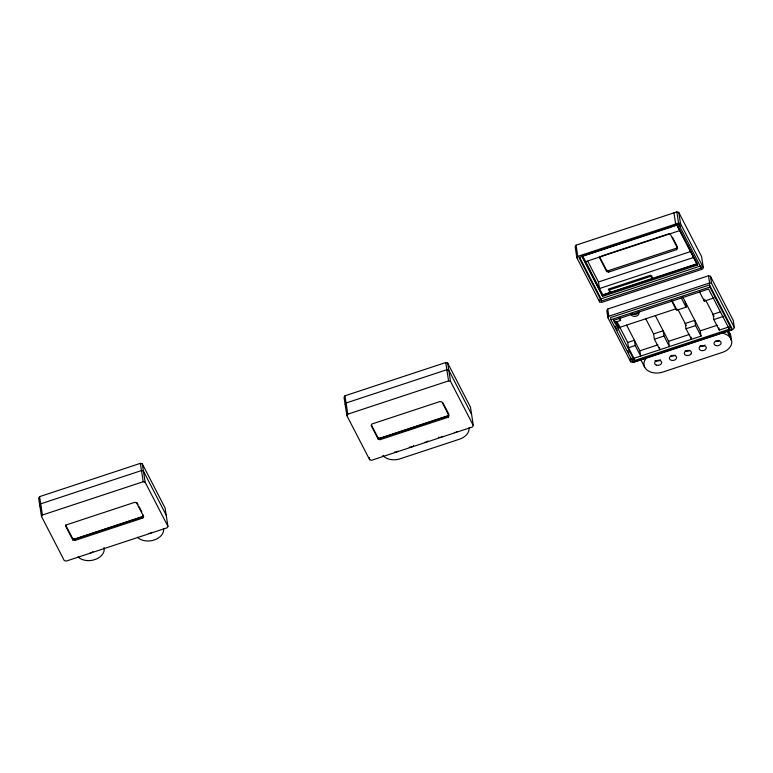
<?xml version="1.0" encoding="UTF-8"?>
<svg xmlns="http://www.w3.org/2000/svg" width="773" height="773" viewBox="0 0 773 773"><rect width="100%" height="100%" fill="white"/><g stroke="black" fill="none" stroke-linecap="round" stroke-linejoin="round"><path stroke-width="1.16" d="M39.578 496.643L38.65 498.102L41.491 516.47L64.285 560.589L66.227 561.101L167.016 527.824L167.944 526.365L165.093 507.996L142.309 463.877L140.357 463.365L39.578 496.643L42.418 515.011L41.491 516.47M65.521 524.819L72.614 538.549L74.566 539.061L142.541 516.615L143.469 515.156M142.763 518.045L143.691 516.586L136.599 502.856L134.647 502.344L66.671 524.79L65.744 526.249L72.836 539.979L74.788 540.491L142.763 518.045L142.541 516.615M344.951 395.805L344.024 397.274L346.874 415.642L369.658 459.761L371.61 460.273L472.39 426.996L473.318 425.527L470.477 407.158L447.683 363.039L445.741 362.527L344.951 395.805L347.802 414.173L346.874 415.642M345.144 404.463L346.072 403.004L446.852 369.726L448.804 370.238L471.588 414.357M371.446 425.044L377.997 437.711L379.939 438.223L447.915 415.777L448.842 414.318L442.842 402.704M448.137 417.217L449.065 415.748L441.972 402.018L440.03 401.506L372.055 423.952L371.127 425.421L378.21 439.151L380.161 439.663L448.137 417.217L447.915 415.777M576.049 245.176L575.122 246.635L576.842 257.805L599.635 301.924L601.578 302.436L702.367 269.159L703.295 267.7L701.565 256.53L678.781 212.411L676.829 211.899L576.049 245.176L577.769 256.346L576.842 257.805M600.515 256.385L599.587 257.844L606.679 271.574L608.631 272.086L676.607 249.64L677.535 248.181L677.312 246.751L672.404 237.243M607.713 309.045L606.786 310.504L607.907 317.703L630.691 361.822L632.643 362.334L733.422 329.056L734.35 327.597L733.239 320.399L710.445 276.28L708.503 275.768L607.713 309.045L608.834 316.244L607.907 317.703M599.365 256.414L606.457 270.144L608.409 270.656L676.385 248.21L677.312 246.751M428.029 440.977L427.672 441.315A3.585 2.532 -8.8 0 1 427.256 441.615M689.835 350.198L689.767 350.256A3.585 2.532 -8.8 0 1 685.178 350.952M577.769 256.346L678.559 223.068L680.511 223.581L703.295 267.7M582.997 255.834L676.877 224.827L697.623 264.994L602.592 296.378L581.847 256.211M601.655 256.008L668.49 233.939L670.442 234.451L677.535 248.181M585.605 261.661L679.68 230.605M693.555 257.467L599.481 288.532L598.466 281.981L690.27 251.66M602.264 295.015L696.821 263.786M602.592 296.378L602.428 295.344L697.468 263.96L687.091 243.872M601.384 300.968L601.046 298.813L700.869 265.854L701.208 267.999L601.384 300.968L578.929 257.506L678.762 224.537L701.208 267.999M608.834 316.244L709.614 282.966L711.566 283.478L734.35 327.597M709.508 284.928L610.641 317.568L610.97 319.722L633.077 362.518L731.944 329.878L731.616 327.723L709.508 284.928L709.836 287.073L731.944 329.878M610.97 319.722L709.836 287.073M613.569 320.399L708.599 289.025L729.345 329.192L634.314 360.576L613.472 319.761L614.931 323.037M614.835 322.389L620.584 320.495L620.226 318.186M42.418 515.011L143.208 481.734L145.15 482.246L167.944 526.365M347.802 414.173L448.582 380.896L450.533 381.408L473.318 425.527M619.878 327.337L676.24 308.727L672.5 301.48M685.274 301.885L686.086 307.152L676.501 310.321L671.254 300.137M699.575 291.981L704.3 301.141L714.03 297.924M634.314 360.576L633.957 358.276L628.517 347.744L627.705 342.478L634.411 340.265L635.232 345.531L640.672 356.063L639.851 350.797L626.594 325.124M659.514 347.628L659.842 349.734L654.402 339.202L653.581 333.936L663.166 330.767L663.988 336.033L669.428 346.565L668.606 341.308L655.349 315.626M720.571 311.819L713.006 314.311L713.827 319.578L719.267 330.11L728.997 326.902L729.345 329.192M628.517 347.744L635.232 345.531M654.402 339.202L663.988 336.033M686.028 328.757L695.613 325.588L694.801 320.322L685.216 323.491L686.028 328.757L691.468 339.289L691.139 337.183M713.827 319.578L723.557 316.36M639.851 350.797L657.9 344.845M668.606 341.308L689.555 334.39M633.957 358.276L701.053 336.129L700.241 330.863L717.315 325.22M74.691 539.177L142.908 516.644M378.934 438.716L448.292 415.816M132.772 520.615L143.005 517.234M401.757 431.788L414.27 427.662M441.557 418.657L447.238 416.773M410.888 447.123L411.429 446.978A3.585 2.532 -8.8 0 0 412.405 446.523M679.525 224.508L680.617 226.634M677.264 224.846L685.999 241.765M676.414 224.276L696.985 264.115M728.214 330.38L730.321 334.467M727.296 331.617L730.987 338.758M705.604 299.972L714.097 316.418M682.646 296.803L700.241 330.863M681.361 297.991L686.086 307.152M695.613 325.588L701.053 336.129M677.805 309.152L686.298 325.597M652.199 278.522L650.499 275.227L608.322 289.15L610.023 292.445L609.626 289.865L651.803 275.942L652.064 277.662M645.764 318.785L653.581 333.936M620.584 320.495L619.221 317.858L619.318 318.505M641.03 360.102L644.721 367.243M587.789 261.313L598.466 281.981M616.864 321.491L627.705 342.478M582.34 255.341L602.911 295.18M582.407 256.568L602.428 295.344M615.762 321.858L619.076 328.283L618.526 324.699M579.692 257.477L601.046 298.813M615.057 326.129L617.269 330.409M627.773 350.739L628.874 352.884M631.638 358.237L632.749 360.373M166.214 515.195L143.42 471.076L141.478 470.564L40.689 503.841L39.761 505.3L40.853 507.407M136.918 502.479L138.009 504.595M139.101 506.702L141.826 511.987M718.938 328.003L719.267 330.11M710.445 276.28L711.566 283.478M708.503 275.768L709.614 282.966M703.971 299.035L704.3 301.141M697.468 263.96L697.623 264.994M678.781 212.411L680.511 223.581M676.829 211.899L678.559 223.068M673.95 212.846L675.679 224.015M676.385 248.21L676.607 249.64M630.217 358.74L630.691 361.822M608.409 270.656L608.631 272.086M606.457 270.144L606.679 271.574M599.288 299.692L599.635 301.924M447.683 363.039L450.533 381.408M445.741 362.527L448.582 380.896M379.939 438.223L380.161 439.663M377.997 437.711L378.21 439.151M369.31 457.519L369.658 459.761M142.309 463.877L145.15 482.246M140.357 463.365L143.208 481.734M74.566 539.061L74.788 540.491M72.614 538.549L72.836 539.979M719.479 340.449A3.585 2.532 -8.8 0 1 715.373 341.308M720.513 333.018A14.32 10.107 -8.8 0 1 731.77 341.424A14.32 10.107 -8.8 0 1 722.33 352.411L662.905 372.035A14.32 10.107 -8.8 0 1 646.518 369.581A14.32 10.107 -8.8 0 1 647.069 357.271M728.833 332.438A14.32 10.107 -8.8 0 1 730.833 339.936M704.976 345.009A3.585 2.532 -8.8 0 1 703.237 346.101L702.696 346.246A3.585 2.532 -8.8 0 1 700.029 346.053M674.916 355.165A3.585 2.532 -8.8 0 1 673.525 355.918L672.983 356.063A3.585 2.532 -8.8 0 1 670.8 356.024M660.413 359.735A3.585 2.532 -8.8 0 1 655.031 360.547M638.305 311.587A4.097 2.889 -8.8 0 1 636.305 316.128A4.097 2.889 -8.8 0 1 630.894 314.041M638.672 311.925A4.097 2.889 -8.8 0 1 632.034 314.118M468.96 427.798A14.32 10.107 -8.8 0 1 459.568 439.17L400.143 458.795A14.32 10.107 -8.8 0 1 382.867 455.394M456.969 431.807A3.585 2.532 -8.8 0 1 455.452 432.407M454.901 432.494A3.585 2.532 -8.8 0 1 454.34 432.513M413.449 445.519A3.585 2.532 -8.8 0 1 413.169 445.886M410.328 447.209A3.585 2.532 -8.8 0 1 409.226 447.19M426.793 441.866A3.585 2.532 -8.8 0 1 424.628 442.32M397.96 451.132A3.585 2.532 -8.8 0 1 397.08 451.683M396.568 451.886A3.585 2.532 -8.8 0 1 394.365 452.089M442.533 436.407A3.585 2.532 -8.8 0 1 441.141 437.16L440.6 437.305A3.585 2.532 -8.8 0 1 438.417 437.276M163.586 528.635A14.32 10.107 -8.8 0 1 154.185 540.008A14.32 10.107 -8.8 0 1 137.488 537.254M152.01 532.336A3.585 2.532 -8.8 0 1 148.967 533.351M103.997 547.477A14.32 10.107 -8.8 0 1 95.282 559.449A14.32 10.107 -8.8 0 1 78.063 556.869M92.934 551.622A3.585 2.532 -8.8 0 1 90.093 552.946M690.791 354.218L690.434 354.556A3.585 2.532 -8.8 0 1 684.723 354.459L684.501 354.111A3.585 2.532 -8.8 0 1 685.265 351.454L685.68 351.155A3.585 2.532 -8.8 0 1 691.207 351.899L691.352 352.266A3.585 2.532 -8.8 0 1 690.791 354.218M701.005 345.995L700.541 346.246A3.585 2.532 -8.8 0 0 699.459 349.386A3.585 2.532 -8.8 0 0 703.362 350.546L703.903 350.401A3.585 2.532 -8.8 0 0 706.213 347.367L706.068 346.99A3.585 2.532 -8.8 0 0 701.005 345.995M671.805 355.599L671.293 355.802A3.585 2.532 -8.8 0 0 669.64 359.02A3.585 2.532 -8.8 0 0 673.65 360.353L674.191 360.208A3.585 2.532 -8.8 0 0 676.356 356.797A3.585 2.532 -8.8 0 0 671.805 355.599M715.866 345.56A3.585 2.532 -8.8 0 0 721.122 342.854A3.585 2.532 -8.8 0 0 715.701 341.164A3.585 2.532 -8.8 0 0 715.866 345.56M656.441 365.175A3.585 2.532 -8.8 0 0 661.698 362.469A3.585 2.532 -8.8 0 0 656.277 360.788A3.585 2.532 -8.8 0 0 656.441 365.175"/></g></svg>
